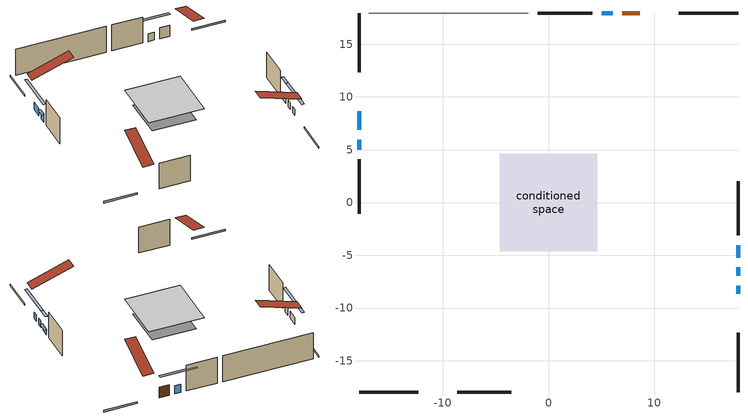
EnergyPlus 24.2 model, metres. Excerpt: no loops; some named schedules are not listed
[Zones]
conditioned space
 floor adiabatic (AdiabaticFloorConstruction): -4.6,-4.6 -4.6,4.6 4.6,4.6 4.6,-4.6 z2.44
 floor foundation (Slab1 construction): -3.68,-3.68 -3.68,3.68 3.68,3.68 3.68,-3.68 z0
 wall outside (RimJoist1 construction): 17.96,17.96 12.36,17.96 / -17.96,-17.96 -12.36,-17.96 / -17.96,17.96 -17.96,12.36 / 17.96,-17.96 17.96,-12.36 z0:0.3
 wall outside (AdiabaticWallConstruction 1): 8.66,17.96 7,17.96 z0:2.03
 wall outside (AdiabaticWallConstruction): 17.96,-8.66 17.96,-7.87 / 17.96,-6.94 17.96,-6.16 z0:1.17; 6.07,17.96 5.06,17.96 z0:1.5; -17.96,8.66 -17.96,6.89 z0:1.32; 17.96,-5.23 17.96,-4.04 z0:0.88; -17.96,5.96 -17.96,5.02 z0:1.4
 wall outside (Wall1 construction): 4.13,17.96 -1,17.96 / -8.66,-17.96 -3.52,-17.96 / -17.96,4.09 -17.96,-1.05 / 17.96,-3.12 17.96,2.02 z0:4.88
 wall adiabatic (Wall3 construction): -1.93,17.96 -17.03,17.96 z0:4.88
 window (WindowConstruction): 17.96,-8.66 17.96,-7.87 z0:1.17
 window (WindowConstruction 1): 17.96,-6.94 17.96,-6.16 z0:1.17
 window (WindowConstruction 2): 6.07,17.96 5.06,17.96 z0:1.5
 window (WindowConstruction 3): -17.96,8.66 -17.96,6.89 z0:1.32
 window (WindowConstruction 4): 17.96,-5.23 17.96,-4.04 z0:0.88
 window (WindowConstruction 5): -17.96,5.96 -17.96,5.02 z0:1.4
 door (Door): 8.66,17.96 7,17.96 z0:2.03
 ceiling adiabatic (AdiabaticFloorConstruction): 4.6,-4.6 4.6,4.6 -4.6,4.6 -4.6,-4.6 z2.44
 roof outside (Roof1 construction): 9.59,17.96,4.88 9.59,10.98,7.2 11.43,10.98,7.2 11.43,17.96,4.88; -9.59,-17.96,4.88 -9.59,-10.98,7.2 -11.43,-10.98,7.2 -11.43,-17.96,4.88; -17.96,9.59,4.88 -10.98,9.59,7.2 -10.98,11.43,7.2 -17.96,11.43,4.88; 17.96,-9.59,4.88 10.98,-9.59,7.2 10.98,-11.43,7.2 17.96,-11.43,4.88
shading: 17.96,-5.23 17.96,-11.3 18.37,-11.3 18.37,-5.23 z3.81; 17.96,-3.52 17.96,-9.58 18.37,-9.58 18.37,-3.52 z3.81; 2.42,17.96 8.71,17.96 8.71,18.37 2.42,18.37 z4.14; -17.96,4.25 -17.96,11.3 -18.37,11.3 -18.37,4.25 z3.96; 17.96,-3.84 17.96,-5.43 18.37,-5.43 18.37,-3.84 z1.08; -17.96,4.82 -17.96,6.16 -18.37,6.16 -18.37,4.82 z1.6
[Building]
Building 1: Terrain=Suburbs
[Site:Location]
Toronto City Centre_ON: Latitude {deg}=43.63; Longitude {deg}=-79.39; Time Zone {hr}=-5; Elevation {m}=77; Keep Site Location Information=Yes
[Site:GroundTemperature:Shallow]
5.01852, 3.26908, 3.12898, 3.95918, 7.29196, 10.6092, 13.4851, 15.3069, 15.4617, 13.9799, 11.1774, 7.9619
[Site:WaterMainsTemperature]
Calculation Method=Schedule; Temperature Schedule=mains temperature schedule
[Material] Roughness=Rough; Thermal Absorptance=0.9
Name | Thickness {m} | Conductivity {W/m-K} | Density {kg/m3} | Specific Heat {J/kg-K} | Solar Absorptance | Visible Absorptance
asphalt or fiberglass shingles | 0.00635 | 0.162714 | 1121.4 | 1465.45 | 0.4 | 0.4
concrete 4.0 in. | 0.1016 | 1.803125 | 2242.8 | 837.4 | 0.7 | 0.7
door material | 0.04445 | 0.188738 | 512.64 | 1214.23 | 0.7 | 0.7
floor covering | 0.0127 | 0.0433444 | 54.468 | 1339.84 | 0.6 | 0.6
floor rigid ins; wall rigid ins | 0.512978 | 0.029427 | 32.04 | 1214.23 | 0.7 | 0.7
floor stud and cavity | 0.1397 | 1.75129 | 37.0049 | 1207.88 | 0.7 | 0.7
furniture material conditioned space 1 | 0.1524 | 0.115458 | 640.8 | 1214.23 | 0.6 | 0.6
gypsum board | 0.0127 | 0.160291 | 801 | 837.4 | 0.6 | 0.6
interior vertical ins | 0.025908 | 0.029427 | 32.04 | 1214.23 | 0.7 | 0.7
osb sheathing 0.5 in. | 0.0127 | 0.115458 | 512.64 | 1214.23 | 0.7 | 0.7
osb sheathing 0.5 in. 1 | 0.0127 | 0.115458 | 512.64 | 1214.23 | 0.4 | 0.4
osb sheathing 0.75 in. | 0.01905 | 0.115458 | 512.64 | 1214.23 | 0.7 | 0.7
rim joist stud and cavity | 0.0508 | 0.177588 | 50.32683 | 1063.81 | 0.6 | 0.6
roof stud and cavity | 0.2032 | 0.114056 | 78.34581 | 1123.46 | 0.7 | 0.7
slab rigid ins | 0.00735839 | 0.029427 | 32.04 | 1214.23 | 0.7 | 0.7
wall stud and cavity | 0.1397 | 0.702165 | 139.0536 | 1170.24 | 0.7 | 0.7
wall stud and cavity 1 | 0.1397 | 0.386005 | 139.0536 | 1170.24 | 0.7 | 0.7
wall stud and cavity 2 | 0.0889 | 0.380278 | 52.3479 | 1209.89 | 0.7 | 0.7
wall stud and cavity 3 | 0.0889 | 0.391764 | 83.0341 | 1211.67 | 0.7 | 0.7
wood siding | 0.0254 | 0.102417 | 544.68 | 1172.36 | 0.4 | 0.4
wood siding 1; wood siding 2; wood siding 3 | 0.0254 | 0.102417 | 544.68 | 1172.36 | 0.7 | 0.7
[WindowMaterial:SimpleGlazingSystem]
Name | U-Factor {W/m2-K} | Solar Heat Gain Coefficient
WindowMaterial | 6.657455 | 0.76
WindowMaterial 1 | 2.22634 | 0.6
WindowMaterial 2 | 6.58705 | 0.79
WindowMaterial 3 | 3.02297 | 0.64
WindowMaterial 4 | 2.32571 | 0.56
WindowMaterial 5 | 2.95597 | 0.65
[Construction]
AdiabaticFloorConstruction: floor stud and cavity, floor rigid ins, osb sheathing 0.75 in., floor covering
AdiabaticWallConstruction: wood siding 2, wall rigid ins, wall stud and cavity 2, gypsum board
AdiabaticWallConstruction 1: wood siding 3, wall rigid ins, wall stud and cavity 2, gypsum board
Door: door material
furniture construction conditioned space 1: furniture material conditioned space 1
PartitionWallConstruction: gypsum board, wall stud and cavity 3, gypsum board
RimJoist1 construction: wood siding 1, rim joist stud and cavity
Roof1 construction: asphalt or fiberglass shingles, osb sheathing 0.75 in., roof stud and cavity, gypsum board
Slab1 construction: slab rigid ins, concrete 4.0 in.
Wall1 construction: wood siding, osb sheathing 0.5 in., wall stud and cavity, gypsum board
Wall3 construction: osb sheathing 0.5 in. 1, wall stud and cavity 1, gypsum board
WindowConstruction: WindowMaterial
WindowConstruction 1: WindowMaterial 1
WindowConstruction 2: WindowMaterial 2
WindowConstruction 3: WindowMaterial 3
WindowConstruction 4: WindowMaterial 4
WindowConstruction 5: WindowMaterial 5
[Zone]
conditioned space: Multiplier=1; Volume {m3}=223.3; Part of Total Floor Area=Yes
[Space]
conditioned space 1: Zone=conditioned space; Volume {m3}=223.3
[SurfaceProperty:ExposedFoundationPerimeter]
Slab1: Exposed Perimeter Calculation Method=TotalExposedPerimeter; Total Exposed Perimeter {m}=22.897
[InternalMass] Zone or ZoneList=conditioned space; Space or SpaceList=conditioned space 1
Name | Construction | Surface Area {m2}
furniture mass conditioned space 1 | furniture construction conditioned space 1 | 55.584
partition wall mass | PartitionWallConstruction | 138.96
[Lights]
interior lighting: Zone or ZoneList or Space or SpaceList=conditioned space 1; Schedule=interior lighting schedule; Design Level Calculation Method=LightingLevel; Lighting Level {W}=343.2; Return Air Fraction=0; Fraction Radiant=0.6; Fraction Visible=0.2; Fraction Replaceable=1
[People]
occupants: Zone or ZoneList or Space or SpaceList=conditioned space 1; Number of People Schedule=occupants schedule; Number of People Calculation Method=People; Number of People=3; Fraction Radiant=0.314171; Sensible Heat Fraction=0.56303; Activity Level Schedule=occupants activity schedule; Carbon Dioxide Generation Rate {m3/s-W}=0; Enable ASHRAE 55 Comfort Warnings=No; Mean Radiant Temperature Calculation Type=EnclosureAveraged
[ElectricEquipment] Zone or ZoneList or Space or SpaceList=conditioned space 1; Design Level Calculation Method=EquipmentLevel
Name | Schedule | Design Level {W} | Fraction Latent | Fraction Radiant | Fraction Lost
clothes dryer | clothes dryer schedule | 140.772 | 0.015 | 0.081 | 0.85
clothes washer | clothes washer schedule | 32.1985 | 0.03 | 0.162 | 0.7
cooking range | cooking range schedule | 208.969 | 0.08 | 0.432 | 0.2
dishwasher | dishwasher schedule | 66.8632 | 0.3 | 0.18 | 0.4
fridge | fridge schedule | 72.9452 | 0 | 0.6 | 0
mech vent bath fan 0 | mech vent bath fan 0 schedule | 50.2 | 0 | 0 | 1
mech vent house fan | mech vent house fan schedule | 0 | 0 | 0 | 1
mech vent house fan cfis | mech vent house fan cfis schedule | 0 | 0 | 0 | 0
mech vent range fan 0 | mech vent range fan 0 schedule | 57 | 0 | 0 | 1
misc plug loads | misc plug loads schedule | 494.7 | 0.045 | 0.513 | 0.1
whole house fan | Always On Discrete | 0 | 0 | 0 | 1
[OtherEquipment] Zone or ZoneList or Space or SpaceList=conditioned space 1; Design Level Calculation Method=EquipmentLevel
Name | Fuel Type | Schedule | Design Level {W} | Fraction Latent | Fraction Radiant | Fraction Lost
clothes dryer 1 | Electricity | clothes dryer schedule | 0 | 0.015 | 0.081 | 0.85
cooking range 1 | Electricity | cooking range schedule | 0 | 0.08 | 0.432 | 0.2
general water use latent | None | general water use schedule | 59.3978 | 1 | 0 | 0
general water use sensible | None | general water use schedule | -58.539 | 0 | 0.6 | 0
mech vent house fan latent load | None | Always On Discrete | 0 | 1 | 0 | 0
mech vent house fan sensible load | None | Always On Discrete | 0 | 0 | 0 | 0
water heater energy adjustment1 | NaturalGas | Always On Discrete | 0.01 | 0 | 0 | 1
[ZoneInfiltration:DesignFlowRate] Zone or ZoneList or Space or SpaceList=conditioned space 1; Schedule=Always On Discrete; Design Flow Rate Calculation Method=Flow/Zone; Design Flow Rate {m3/s}=0
infil flow; natural vent flow; whole house fan flow
[AvailabilityManager:Scheduled]
central ac airloop Availability Manager: Schedule=Always On Discrete
[Foundation:Kiva]
Foundation Kiva 1: Initial Indoor Air Temperature {C}=18; Interior Vertical Insulation Material=interior vertical ins; Interior Vertical Insulation Depth {m}=0.1016; Wall Height Above Grade {m}=0.1016; Wall Depth Below Slab {m}=0.2032
[Foundation:Kiva:Settings]
Soil Conductivity {W/m-K}=0.849921; Soil Density {kg/m3}=1842.3; Soil Specific Heat {J/kg-K}=418.7; Ground Solar Absorptivity=0.9; Ground Thermal Absorptivity=0.9; Ground Surface Roughness {m}=0.03; Far-Field Width {m}=40; Deep-Ground Boundary Condition=ZeroFlux; Deep-Ground Depth {m}=40; Minimum Cell Dimension {m}=0.2; Maximum Cell Growth Coefficient=3; Simulation Timestep=Timestep
[Exterior:Lights]
exterior lighting: Schedule=exterior lighting schedule; Design Level {W}=75.6
[EnergyManagementSystem:GlobalVariable]
central_ac_airloop_Fan_RTF
infil_program_Qfan
infil_program_Qinf
natural_vent_program_Qnv
natural_vent_program_Qwhf
[EnergyManagementSystem:Sensor]
Name | Output:Variable or Output:Meter Index Key | Output:Variable or Output:Meter
airflow_gain | infil flow | Infiltration Sensible Heat Gain Energy
airflow_gain_1 | natural vent flow | Infiltration Sensible Heat Gain Energy
airflow_gain_2 | whole house fan flow | Infiltration Sensible Heat Gain Energy
airflow_loss | infil flow | Infiltration Sensible Heat Loss Energy
airflow_loss_1 | natural vent flow | Infiltration Sensible Heat Loss Energy
airflow_loss_2 | whole house fan flow | Infiltration Sensible Heat Loss Energy
clg_load_cond |  | Cooling:EnergyTransfer:Zone:CONDITIONED SPACE
clg_sp_s; clg_sp_s_1 | cooling setpoint | Schedule Value
clothes_dryer_exhaust_0_sch_s | clothes dryer exhaust 0 schedule | Schedule Value
cool_season | cooling season schedule | Schedule Value
htg_load_cond |  | Heating:EnergyTransfer:Zone:CONDITIONED SPACE
htg_sp_s; htg_sp_s_1 | heating setpoint | Schedule Value
ig_ee_conv | clothes dryer | Electric Equipment Convective Heating Energy
ig_ee_conv_2 | cooking range | Electric Equipment Convective Heating Energy
ig_ee_conv_4 | fridge | Electric Equipment Convective Heating Energy
ig_ee_conv_5 | misc plug loads | Electric Equipment Convective Heating Energy
ig_ee_conv_6 | whole house fan | Electric Equipment Convective Heating Energy
ig_ee_rad | clothes dryer | Electric Equipment Radiant Heating Energy
ig_ee_rad_2 | cooking range | Electric Equipment Radiant Heating Energy
ig_ee_rad_4 | fridge | Electric Equipment Radiant Heating Energy
ig_ee_rad_5 | misc plug loads | Electric Equipment Radiant Heating Energy
ig_ee_rad_6 | whole house fan | Electric Equipment Radiant Heating Energy
ig_lgt_conv | interior lighting | Lights Convective Heating Energy
ig_lgt_rad | interior lighting | Lights Radiant Heating Energy
ig_lgt_vis | interior lighting | Lights Visible Radiation Heating Energy
ig_oe_conv | clothes dryer 1 | Other Equipment Convective Heating Energy
ig_oe_conv_1 | cooking range 1 | Other Equipment Convective Heating Energy
ig_oe_conv_2 | general water use latent | Other Equipment Convective Heating Energy
ig_oe_conv_3 | general water use sensible | Other Equipment Convective Heating Energy
ig_oe_conv_4 | water heater energy adjustment1 | Other Equipment Convective Heating Energy
ig_oe_rad | clothes dryer 1 | Other Equipment Radiant Heating Energy
ig_oe_rad_1 | cooking range 1 | Other Equipment Radiant Heating Energy
ig_oe_rad_2 | general water use latent | Other Equipment Radiant Heating Energy
ig_oe_rad_3 | general water use sensible | Other Equipment Radiant Heating Energy
ig_oe_rad_4 | water heater energy adjustment1 | Other Equipment Radiant Heating Energy
ig_ppl_conv | occupants | People Convective Heating Energy
ig_ppl_rad | occupants | People Radiant Heating Energy
im_conv | furniture mass conditioned space 1 | Surface Inside Face Convection Heat Gain Energy
im_conv_1 | partition wall mass | Surface Inside Face Convection Heat Gain Energy
im_ig | furniture mass conditioned space 1 | Surface Inside Face Internal Gains Radiation Heat Gain Energy
im_ig_1 | partition wall mass | Surface Inside Face Internal Gains Radiation Heat Gain Energy
im_lgt | furniture mass conditioned space 1 | Surface Inside Face Lights Radiation Heat Gain Energy
im_lgt_1 | partition wall mass | Surface Inside Face Lights Radiation Heat Gain Energy
im_sol | furniture mass conditioned space 1 | Surface Inside Face Solar Radiation Heat Gain Energy
im_sol_1 | partition wall mass | Surface Inside Face Solar Radiation Heat Gain Energy
im_surf | furniture mass conditioned space 1 | Surface Inside Face Net Surface Thermal Radiation Heat Gain Energy
im_surf_1 | partition wall mass | Surface Inside Face Net Surface Thermal Radiation Heat Gain Energy
mech_vent_bath_fan_0_sch_s | mech vent bath fan 0 schedule | Schedule Value
mech_vent_range_fan_0_sch_s | mech vent range fan 0 schedule | Schedule Value
mv_conv | mech vent bath fan 0 | Electric Equipment Convective Heating Energy
mv_conv_1 | mech vent house fan | Electric Equipment Convective Heating Energy
mv_conv_2 | mech vent house fan cfis | Electric Equipment Convective Heating Energy
mv_conv_3 | mech vent range fan 0 | Electric Equipment Convective Heating Energy
mv_conv_4 | mech vent house fan latent load | Other Equipment Convective Heating Energy
mv_conv_5 | mech vent house fan sensible load | Other Equipment Convective Heating Energy
mv_rad | mech vent bath fan 0 | Electric Equipment Radiant Heating Energy
mv_rad_1 | mech vent house fan | Electric Equipment Radiant Heating Energy
mv_rad_2 | mech vent house fan cfis | Electric Equipment Radiant Heating Energy
mv_rad_3 | mech vent range fan 0 | Electric Equipment Radiant Heating Energy
mv_rad_4 | mech vent house fan latent load | Other Equipment Radiant Heating Energy
mv_rad_5 | mech vent house fan sensible load | Other Equipment Radiant Heating Energy
natural_vent_s | natural vent schedule | Schedule Value
out_pb_s |  | Site Outdoor Air Barometric Pressure
out_wt_s |  | Site Outdoor Air Humidity Ratio
site_vw_s |  | Site Wind Speed
ss_back_out | Window1 | Surface Window Shortwave from Zone Back Out Window Heat Transfer Rate
ss_back_out_1 | Window2 | Surface Window Shortwave from Zone Back Out Window Heat Transfer Rate
ss_back_out_2 | Window3 | Surface Window Shortwave from Zone Back Out Window Heat Transfer Rate
ss_back_out_3 | Window4 | Surface Window Shortwave from Zone Back Out Window Heat Transfer Rate
ss_back_out_4 | Window6 | Surface Window Shortwave from Zone Back Out Window Heat Transfer Rate
ss_back_out_5 | Window8 | Surface Window Shortwave from Zone Back Out Window Heat Transfer Rate
ss_conv | Door1 | Surface Inside Face Convection Heat Gain Energy
ss_conv_1 | Window1 | Surface Inside Face Convection Heat Gain Energy
ss_conv_2 | Window2 | Surface Inside Face Convection Heat Gain Energy
ss_conv_3 | Window3 | Surface Inside Face Convection Heat Gain Energy
ss_conv_4 | Window4 | Surface Inside Face Convection Heat Gain Energy
ss_conv_5 | Window6 | Surface Inside Face Convection Heat Gain Energy
ss_conv_6 | Window8 | Surface Inside Face Convection Heat Gain Energy
ss_ig | Door1 | Surface Inside Face Internal Gains Radiation Heat Gain Energy
ss_ig_1 | Window1 | Surface Inside Face Internal Gains Radiation Heat Gain Energy
ss_ig_2 | Window2 | Surface Inside Face Internal Gains Radiation Heat Gain Energy
ss_ig_3 | Window3 | Surface Inside Face Internal Gains Radiation Heat Gain Energy
ss_ig_4 | Window4 | Surface Inside Face Internal Gains Radiation Heat Gain Energy
ss_ig_5 | Window6 | Surface Inside Face Internal Gains Radiation Heat Gain Energy
ss_ig_6 | Window8 | Surface Inside Face Internal Gains Radiation Heat Gain Energy
ss_lgt | Door1 | Surface Inside Face Lights Radiation Heat Gain Energy
ss_sol | Door1 | Surface Inside Face Solar Radiation Heat Gain Energy
ss_surf | Door1 | Surface Inside Face Net Surface Thermal Radiation Heat Gain Energy
ss_surf_1 | Window1 | Surface Inside Face Net Surface Thermal Radiation Heat Gain Energy
ss_surf_2 | Window2 | Surface Inside Face Net Surface Thermal Radiation Heat Gain Energy
ss_surf_3 | Window3 | Surface Inside Face Net Surface Thermal Radiation Heat Gain Energy
ss_surf_4 | Window4 | Surface Inside Face Net Surface Thermal Radiation Heat Gain Energy
ss_surf_5 | Window6 | Surface Inside Face Net Surface Thermal Radiation Heat Gain Energy
ss_surf_6 | Window8 | Surface Inside Face Net Surface Thermal Radiation Heat Gain Energy
ss_trans_in | Window1 | Surface Window Transmitted Solar Radiation Rate
ss_trans_in_1 | Window2 | Surface Window Transmitted Solar Radiation Rate
ss_trans_in_2 | Window3 | Surface Window Transmitted Solar Radiation Rate
ss_trans_in_3 | Window4 | Surface Window Transmitted Solar Radiation Rate
ss_trans_in_4 | Window6 | Surface Window Transmitted Solar Radiation Rate
ss_trans_in_5 | Window8 | Surface Window Transmitted Solar Radiation Rate
ss_trans_out | Window1 | Surface Inside Face Initial Transmitted Diffuse Transmitted Out Window Solar Radiation Rate
ss_trans_out_1 | Window2 | Surface Inside Face Initial Transmitted Diffuse Transmitted Out Window Solar Radiation Rate
ss_trans_out_2 | Window3 | Surface Inside Face Initial Transmitted Diffuse Transmitted Out Window Solar Radiation Rate
ss_trans_out_3 | Window4 | Surface Inside Face Initial Transmitted Diffuse Transmitted Out Window Solar Radiation Rate
ss_trans_out_4 | Window6 | Surface Inside Face Initial Transmitted Diffuse Transmitted Out Window Solar Radiation Rate
ss_trans_out_5 | Window8 | Surface Inside Face Initial Transmitted Diffuse Transmitted Out Window Solar Radiation Rate
s_conv | inferred conditioned ceiling | Surface Inside Face Convection Heat Gain Energy
s_conv_1 | inferred conditioned floor | Surface Inside Face Convection Heat Gain Energy
s_conv_10 | Slab1 | Surface Inside Face Convection Heat Gain Energy
s_conv_11 | Wall1:0 | Surface Inside Face Convection Heat Gain Energy
s_conv_12 | Wall1:180 | Surface Inside Face Convection Heat Gain Energy
s_conv_13 | Wall1:270 | Surface Inside Face Convection Heat Gain Energy
s_conv_14 | Wall1:90 | Surface Inside Face Convection Heat Gain Energy
s_conv_15 | Wall3 | Surface Inside Face Convection Heat Gain Energy
s_conv_2 | RimJoist1:0 | Surface Inside Face Convection Heat Gain Energy
s_conv_3 | RimJoist1:180 | Surface Inside Face Convection Heat Gain Energy
s_conv_4 | RimJoist1:270 | Surface Inside Face Convection Heat Gain Energy
s_conv_5 | RimJoist1:90 | Surface Inside Face Convection Heat Gain Energy
s_conv_6 | Roof1:0 | Surface Inside Face Convection Heat Gain Energy
s_conv_7 | Roof1:180 | Surface Inside Face Convection Heat Gain Energy
s_conv_8 | Roof1:270 | Surface Inside Face Convection Heat Gain Energy
s_conv_9 | Roof1:90 | Surface Inside Face Convection Heat Gain Energy
s_ig | inferred conditioned ceiling | Surface Inside Face Internal Gains Radiation Heat Gain Energy
s_ig_1 | inferred conditioned floor | Surface Inside Face Internal Gains Radiation Heat Gain Energy
s_ig_10 | Slab1 | Surface Inside Face Internal Gains Radiation Heat Gain Energy
s_ig_11 | Wall1:0 | Surface Inside Face Internal Gains Radiation Heat Gain Energy
s_ig_12 | Wall1:180 | Surface Inside Face Internal Gains Radiation Heat Gain Energy
s_ig_13 | Wall1:270 | Surface Inside Face Internal Gains Radiation Heat Gain Energy
s_ig_14 | Wall1:90 | Surface Inside Face Internal Gains Radiation Heat Gain Energy
s_ig_15 | Wall3 | Surface Inside Face Internal Gains Radiation Heat Gain Energy
s_ig_2 | RimJoist1:0 | Surface Inside Face Internal Gains Radiation Heat Gain Energy
s_ig_3 | RimJoist1:180 | Surface Inside Face Internal Gains Radiation Heat Gain Energy
s_ig_4 | RimJoist1:270 | Surface Inside Face Internal Gains Radiation Heat Gain Energy
s_ig_5 | RimJoist1:90 | Surface Inside Face Internal Gains Radiation Heat Gain Energy
s_ig_6 | Roof1:0 | Surface Inside Face Internal Gains Radiation Heat Gain Energy
s_ig_7 | Roof1:180 | Surface Inside Face Internal Gains Radiation Heat Gain Energy
s_ig_8 | Roof1:270 | Surface Inside Face Internal Gains Radiation Heat Gain Energy
s_ig_9 | Roof1:90 | Surface Inside Face Internal Gains Radiation Heat Gain Energy
s_lgt | inferred conditioned ceiling | Surface Inside Face Lights Radiation Heat Gain Energy
s_lgt_1 | inferred conditioned floor | Surface Inside Face Lights Radiation Heat Gain Energy
s_lgt_10 | Slab1 | Surface Inside Face Lights Radiation Heat Gain Energy
s_lgt_11 | Wall1:0 | Surface Inside Face Lights Radiation Heat Gain Energy
s_lgt_12 | Wall1:180 | Surface Inside Face Lights Radiation Heat Gain Energy
s_lgt_13 | Wall1:270 | Surface Inside Face Lights Radiation Heat Gain Energy
s_lgt_14 | Wall1:90 | Surface Inside Face Lights Radiation Heat Gain Energy
s_lgt_15 | Wall3 | Surface Inside Face Lights Radiation Heat Gain Energy
s_lgt_2 | RimJoist1:0 | Surface Inside Face Lights Radiation Heat Gain Energy
s_lgt_3 | RimJoist1:180 | Surface Inside Face Lights Radiation Heat Gain Energy
s_lgt_4 | RimJoist1:270 | Surface Inside Face Lights Radiation Heat Gain Energy
s_lgt_5 | RimJoist1:90 | Surface Inside Face Lights Radiation Heat Gain Energy
s_lgt_6 | Roof1:0 | Surface Inside Face Lights Radiation Heat Gain Energy
s_lgt_7 | Roof1:180 | Surface Inside Face Lights Radiation Heat Gain Energy
s_lgt_8 | Roof1:270 | Surface Inside Face Lights Radiation Heat Gain Energy
s_lgt_9 | Roof1:90 | Surface Inside Face Lights Radiation Heat Gain Energy
s_sol | inferred conditioned ceiling | Surface Inside Face Solar Radiation Heat Gain Energy
s_sol_1 | inferred conditioned floor | Surface Inside Face Solar Radiation Heat Gain Energy
s_sol_10 | Slab1 | Surface Inside Face Solar Radiation Heat Gain Energy
s_sol_11 | Wall1:0 | Surface Inside Face Solar Radiation Heat Gain Energy
s_sol_12 | Wall1:180 | Surface Inside Face Solar Radiation Heat Gain Energy
s_sol_13 | Wall1:270 | Surface Inside Face Solar Radiation Heat Gain Energy
s_sol_14 | Wall1:90 | Surface Inside Face Solar Radiation Heat Gain Energy
s_sol_15 | Wall3 | Surface Inside Face Solar Radiation Heat Gain Energy
s_sol_2 | RimJoist1:0 | Surface Inside Face Solar Radiation Heat Gain Energy
s_sol_3 | RimJoist1:180 | Surface Inside Face Solar Radiation Heat Gain Energy
s_sol_4 | RimJoist1:270 | Surface Inside Face Solar Radiation Heat Gain Energy
s_sol_5 | RimJoist1:90 | Surface Inside Face Solar Radiation Heat Gain Energy
s_sol_6 | Roof1:0 | Surface Inside Face Solar Radiation Heat Gain Energy
s_sol_7 | Roof1:180 | Surface Inside Face Solar Radiation Heat Gain Energy
s_sol_8 | Roof1:270 | Surface Inside Face Solar Radiation Heat Gain Energy
s_sol_9 | Roof1:90 | Surface Inside Face Solar Radiation Heat Gain Energy
s_surf | inferred conditioned ceiling | Surface Inside Face Net Surface Thermal Radiation Heat Gain Energy
s_surf_1 | inferred conditioned floor | Surface Inside Face Net Surface Thermal Radiation Heat Gain Energy
s_surf_10 | Slab1 | Surface Inside Face Net Surface Thermal Radiation Heat Gain Energy
s_surf_11 | Wall1:0 | Surface Inside Face Net Surface Thermal Radiation Heat Gain Energy
s_surf_12 | Wall1:180 | Surface Inside Face Net Surface Thermal Radiation Heat Gain Energy
s_surf_13 | Wall1:270 | Surface Inside Face Net Surface Thermal Radiation Heat Gain Energy
s_surf_14 | Wall1:90 | Surface Inside Face Net Surface Thermal Radiation Heat Gain Energy
s_surf_15 | Wall3 | Surface Inside Face Net Surface Thermal Radiation Heat Gain Energy
s_surf_2 | RimJoist1:0 | Surface Inside Face Net Surface Thermal Radiation Heat Gain Energy
s_surf_3 | RimJoist1:180 | Surface Inside Face Net Surface Thermal Radiation Heat Gain Energy
s_surf_4 | RimJoist1:270 | Surface Inside Face Net Surface Thermal Radiation Heat Gain Energy
s_surf_5 | RimJoist1:90 | Surface Inside Face Net Surface Thermal Radiation Heat Gain Energy
s_surf_6 | Roof1:0 | Surface Inside Face Net Surface Thermal Radiation Heat Gain Energy
s_surf_7 | Roof1:180 | Surface Inside Face Net Surface Thermal Radiation Heat Gain Energy
s_surf_8 | Roof1:270 | Surface Inside Face Net Surface Thermal Radiation Heat Gain Energy
s_surf_9 | Roof1:90 | Surface Inside Face Net Surface Thermal Radiation Heat Gain Energy
[EnergyManagementSystem:Actuator]
Name | Actuated Component Unique | Actuated Component Type | Actuated Component Control Type
fridge_schedule_act | fridge schedule | Schedule:Constant | Schedule Value
infil_flow_act | infil flow | Zone Infiltration | Air Exchange Flow Rate
mech_vent_house_fan_cfis_act | mech vent house fan cfis | ElectricEquipment | Electricity Rate
mech_vent_house_fan_latent_load_act | mech vent house fan latent load | OtherEquipment | Power Level
mech_vent_house_fan_sensible_load_act | mech vent house fan sensible load | OtherEquipment | Power Level
natural_vent_flow_act | natural vent flow | Zone Infiltration | Air Exchange Flow Rate
water_heater_ec_adj_act | water heater energy adjustment1 | OtherEquipment | Power Level
whole_house_fan_act | whole house fan | ElectricEquipment | Electricity Rate
whole_house_fan_flow_act | whole house fan flow | Zone Infiltration | Air Exchange Flow Rate
[EnergyManagementSystem:Program]
boiler_hydronic_pump_disaggregate_program: Set boiler_hydronic_pump_primary_htg = boiler_hydronic_pump_s
